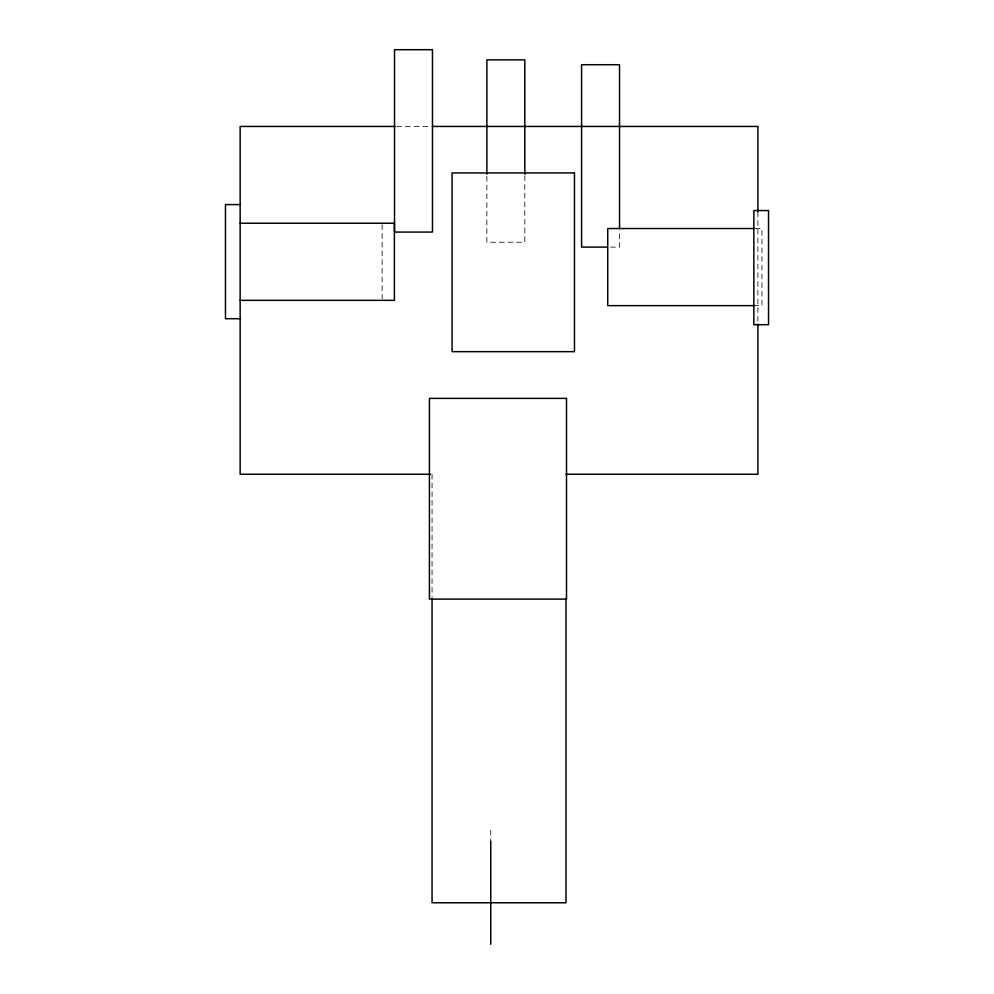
<?xml version="1.0" encoding="UTF-8"?>
<svg xmlns="http://www.w3.org/2000/svg" width="994" height="994" viewBox="0 0 994 994"><rect width="100%" height="100%" fill="white"/><g stroke="black" fill="none" stroke-linecap="round" stroke-linejoin="round"><path stroke-width="0.75" stroke-dasharray="4.97 3.73" d="M396.718 126.437L430.824 126.437M755.167 228.533L761.951 228.533L761.951 305.643L755.167 305.643M610.415 247.096L619.523 247.096L619.523 230.099M757.9 211.846L757.9 323.646M524.82 175.764L524.82 242.225L486.874 242.225L486.874 175.764M490.75 830.226L490.75 840.228M432.055 474.262L432.055 596.909M382.143 224.781L382.143 298.809"/><path stroke-width="1.49" d="M395.165 126.437L240.15 126.437L240.15 474.262L430.501 474.262M432.378 126.437L757.9 126.437L757.9 211.846M240.15 204.578L225.464 204.578L225.464 318.714L240.15 318.714M240.15 223.24L394.382 223.24L394.382 300.35L240.15 300.35M754.235 228.533L607.732 228.533L607.732 305.643L754.235 305.643M607.384 247.096L581.577 247.096L581.577 64.722L619.523 64.722L619.523 228.545M565.996 474.262L757.9 474.262L757.9 324.206M565.996 598.463L565.996 902.776L432.055 902.776L432.055 598.463M524.82 174.223L524.82 59.851L486.874 59.851L486.874 174.223M490.75 841.023L490.75 944.3M432.477 49.7L394.531 49.7L394.531 232.074L432.477 232.074L432.477 49.7M574.47 172.944L452.071 172.944L452.071 351.652L574.47 351.652L574.47 172.944M768.536 210.554L753.85 210.554L753.85 324.69L768.536 324.69L768.536 210.554M566.505 398.383L429.42 398.383L429.42 599.109L566.505 599.109L566.505 398.383"/></g></svg>
